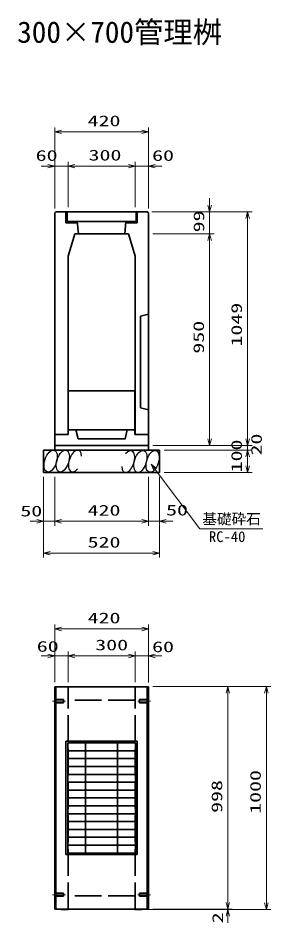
# Model space of a CAD drawing. Units: millimetres on the paper. Extents: x 15 to 1218, y 8 to 859.
# Drawn here: x 511.7 to 568.3, y 436.9 to 639.8 of the extents above; entities that cross this region are included whole.
import ezdxf
from ezdxf.enums import TextEntityAlignment as Align

# ---------------------------------------------------------------- set-up
doc = ezdxf.new("R2010")
doc.units = ezdxf.units.MM
doc.linetypes.add('DASHED', pattern=[7.5, 6, -1.5])
doc.linetypes.add('USER2', pattern=[18.5, 12, -1.5, 3.5, -1.5])
for name, color, linetype, lineweight in [('D-BMK（構造物基準線）', 2, 'USER2', 18), ('D-STR-DIM（寸法）', 7, 'Continuous', 13), ('D-STR-HTXT(基礎砕石-旗)', 7, 'Continuous', 13), ('D-STR-STRF(グリ)', 7, 'Continuous', 25), ('D-STR（構造物）', 1, 'Continuous', 35)]:
    doc.layers.add(name, color=color, linetype=linetype, lineweight=lineweight)
doc.layers.add('D-STR-TXT(文字)', color=7, linetype='Continuous')
doc.styles.add('ＭＳ ゴシック', font='')
doc.styles.get('ＭＳ ゴシック').set_extended_font_data('MS Gothic')

# ---------------------------------------------------------------- blocks, each defined once
blk = doc.blocks.new('_Open30')
at = {"color": 7, "linetype": 'Continuous', "lineweight": 13}
for p, q in [((-1, 0.2679), (0, 0)), ((0, 0), (-1, -0.2679)), ((0, 0), (-1, 0))]:
    blk.add_line(p, q, dxfattribs=at)

msp = doc.modelspace()

# ---------------------------------------------------------------- linework, layer by layer
at = {"layer": 'D-BMK（構造物基準線）'}
for p, q in [((519.393, 486.625), (522.243, 486.625)), ((541.317, 486.625), (538.468, 486.625)), ((519.393, 443.225), (522.243, 443.225)), ((541.317, 443.225), (538.468, 443.225))]:
    msp.add_line(p, q, dxfattribs=at)
at = {"layer": 'D-STR-DIM（寸法）'}
for p, q in [((519.855, 607.604), (519.855, 615.294)), ((540.855, 607.604), (540.855, 615.294)), ((521.355, 614.294), (539.355, 614.294)), ((519.855, 597.14), (519.855, 607.604)), ((522.855, 597.385), (522.855, 607.604)), ((522.855, 597.385), (522.855, 607.604)), ((537.855, 597.385), (537.855, 607.604)), ((537.855, 597.385), (537.855, 607.604)), ((540.855, 597.14), (540.855, 607.604)), ((518.355, 606.604), (516.855, 606.604)), ((519.855, 606.604), (522.855, 606.604)), ((524.355, 606.604), (525.855, 606.604)), ((524.355, 606.604), (536.355, 606.604)), ((536.355, 606.604), (534.855, 606.604)), ((537.855, 606.604), (540.855, 606.604)), ((542.355, 606.604), (543.855, 606.604)), ((554.56, 597.885), (554.56, 599.385)), ((541.605, 596.385), (555.56, 596.385)), ((542.605, 596.385), (564.058, 596.385)), ((554.56, 591.435), (554.56, 596.385)), ((563.058, 545.435), (563.058, 594.885)), ((541.855, 591.435), (555.56, 591.435)), ((541.855, 591.435), (555.56, 591.435)), ((554.56, 545.435), (554.56, 589.935)), ((554.56, 589.935), (554.56, 588.435)), ((563.058, 545.435), (563.058, 546.935)), ((541.855, 543.935), (564.058, 543.935)), ((541.855, 543.935), (555.56, 543.935)), ((541.855, 543.935), (564.058, 543.935)), ((563.058, 542.935), (563.058, 543.935)), ((544.355, 542.935), (564.058, 542.935)), ((544.355, 542.935), (564.058, 542.935)), ((563.058, 539.435), (563.058, 541.435)), ((563.058, 541.435), (563.058, 539.935)), ((544.355, 537.935), (564.058, 537.935)), ((517.355, 536.935), (517.355, 525.968)), ((517.355, 535.935), (517.355, 518.811)), ((519.855, 536.935), (519.855, 525.968)), ((519.855, 536.935), (519.855, 525.968)), ((540.855, 536.935), (540.855, 525.968)), ((540.855, 535.935), (540.855, 525.968)), ((543.355, 536.935), (543.355, 525.968)), ((543.355, 535.935), (543.355, 518.811)), ((515.855, 526.968), (514.355, 526.968)), ((517.355, 526.968), (519.855, 526.968)), ((521.355, 526.968), (539.355, 526.968)), ((521.355, 526.968), (522.855, 526.968)), ((539.355, 526.968), (537.855, 526.968)), ((540.855, 526.968), (543.355, 526.968)), ((544.855, 526.968), (546.355, 526.968)), ((518.855, 519.811), (541.855, 519.811)), ((519.855, 497.772), (519.855, 503.822)), ((540.855, 497.802), (540.855, 503.822)), ((521.355, 502.822), (539.355, 502.822)), ((519.855, 490.875), (519.855, 497.772)), ((522.855, 490.875), (522.855, 497.772)), ((522.855, 490.927), (522.855, 497.772)), ((537.855, 490.875), (537.855, 497.772)), ((537.855, 490.875), (537.855, 497.772)), ((540.855, 490.845), (540.855, 497.772)), ((518.355, 496.772), (516.855, 496.772)), ((519.855, 496.772), (522.855, 496.772)), ((524.355, 496.772), (536.355, 496.772)), ((524.355, 496.772), (525.855, 496.772)), ((536.355, 496.772), (534.855, 496.772)), ((537.855, 496.772), (540.855, 496.772)), ((542.355, 496.772), (543.855, 496.772)), ((541.855, 489.905), (559.644, 489.905)), ((559.644, 489.905), (568.284, 489.905)), ((558.644, 441.505), (558.644, 488.405)), ((567.284, 441.405), (567.284, 488.405)), ((558.644, 441.505), (558.644, 443.005)), ((540.605, 439.905), (559.644, 439.905)), ((541.855, 440.005), (559.644, 440.005)), ((541.855, 440.005), (559.644, 440.005)), ((557.207, 439.905), (568.284, 439.905)), ((558.644, 440.005), (558.644, 439.905)), ((558.644, 438.405), (558.644, 436.905))]:
    msp.add_line(p, q, dxfattribs=at)
at = {"layer": 'D-STR-HTXT(基礎砕石-旗)'}
msp.add_lwpolyline([(566.477, 525.238), (552.373, 525.238), (542.369, 538.564)], dxfattribs=at)
at = {"layer": 'D-STR-STRF(グリ)'}
for centre, major_axis in [((518.95, 540.458), (0.79, 2.421)), ((521.671, 540.458), (0.79, 2.421)), ((539.059, 540.378), (-0.771, -2.427)), ((541.781, 540.399), (-0.771, -2.427))]:
    msp.add_ellipse(centre, major_axis=major_axis, ratio=0.5139, dxfattribs=at)
for centre, major_axis in [((524.412, 540.458), (0.79, 2.421)), ((536.319, 540.356), (-0.771, -2.427))]:
    msp.add_ellipse(centre, major_axis=major_axis, ratio=0.5139, start_param=5.3575563, end_param=10.3750652, dxfattribs=at)
at = {"layer": 'D-STR（構造物）'}
for p, q in [((520.105, 596.385), (519.855, 596.14)), ((519.855, 596.14), (519.855, 542.935)), ((520.105, 596.385), (540.605, 596.385)), ((522.355, 593.885), (522.355, 596.385)), ((522.655, 594.185), (522.655, 596.385)), ((538.09, 594.185), (538.09, 596.385)), ((538.355, 593.885), (538.355, 596.385)), ((540.605, 596.385), (540.855, 596.14)), ((540.855, 596.14), (540.855, 542.935)), ((524.855, 593.885), (522.355, 593.885)), ((538.09, 594.185), (522.655, 594.185)), ((524.855, 594.185), (522.655, 594.185)), ((524.855, 593.885), (524.855, 594.185)), ((524.905, 594.185), (525.155, 591.435)), ((535.805, 594.185), (535.555, 591.435)), ((535.855, 593.885), (535.855, 594.185)), ((535.855, 594.185), (538.055, 594.185)), ((535.855, 593.885), (538.355, 593.885)), ((522.855, 586.435), (524.355, 591.435)), ((536.355, 591.435), (524.355, 591.435)), ((537.855, 586.435), (536.355, 591.435)), ((522.855, 586.435), (522.855, 546.435)), ((537.855, 586.435), (537.855, 546.435)), ((539.105, 572.935), (540.855, 573.435)), ((539.105, 572.935), (539.105, 552.435)), ((522.905, 556.185), (522.905, 546.435)), ((522.905, 556.185), (537.805, 556.185)), ((537.805, 556.185), (537.805, 546.435)), ((539.105, 552.435), (540.855, 551.935)), ((519.855, 546.435), (522.905, 546.435)), ((519.855, 546.435), (522.855, 546.435)), ((522.905, 547.435), (537.805, 547.435)), ((525.105, 545.435), (524.605, 547.435)), ((537.805, 546.435), (540.855, 546.435)), ((540.855, 546.435), (537.855, 546.435)), ((519.855, 543.935), (540.855, 543.935)), ((517.355, 542.935), (543.355, 542.935)), ((517.355, 542.935), (517.355, 537.935)), ((543.355, 542.935), (543.355, 537.935)), ((517.355, 537.935), (543.355, 537.935)), ((519.855, 439.975), (519.855, 489.875)), ((540.855, 489.875), (519.855, 489.875)), ((520.105, 439.975), (520.105, 489.875)), ((540.605, 439.975), (540.605, 489.875)), ((540.855, 439.975), (540.855, 489.875)), ((519.855, 486.975), (521.855, 486.975)), ((521.855, 486.275), (521.855, 486.975)), ((540.855, 486.975), (538.855, 486.975)), ((538.855, 486.275), (538.855, 486.975)), ((519.855, 486.275), (521.855, 486.275)), ((540.855, 486.275), (538.855, 486.275)), ((522.355, 452.225), (522.355, 477.625)), ((522.355, 477.625), (538.355, 477.625)), ((522.78, 452.57), (522.78, 477.28)), ((522.78, 477.28), (537.93, 477.28)), ((526.78, 452.57), (526.78, 477.28)), ((533.93, 452.57), (533.93, 477.28)), ((537.93, 452.57), (537.93, 477.28)), ((538.355, 452.225), (538.355, 477.625)), ((522.78, 475.515), (537.93, 475.515)), ((522.78, 473.75), (537.93, 473.75)), ((522.78, 471.985), (537.93, 471.985)), ((522.78, 470.22), (537.93, 470.22)), ((522.78, 468.455), (537.93, 468.455)), ((522.78, 466.69), (537.93, 466.69)), ((522.78, 464.925), (537.93, 464.925)), ((522.78, 463.16), (537.93, 463.16)), ((522.78, 461.395), (537.93, 461.395)), ((522.78, 459.63), (537.93, 459.63)), ((522.78, 457.865), (537.93, 457.865)), ((522.78, 456.1), (537.93, 456.1)), ((522.78, 454.335), (537.93, 454.335)), ((522.78, 452.57), (537.93, 452.57)), ((522.355, 452.225), (538.355, 452.225)), ((519.855, 443.575), (521.855, 443.575)), ((519.855, 442.875), (521.855, 442.875)), ((521.855, 443.575), (521.855, 442.875)), ((540.855, 443.575), (538.855, 443.575)), ((538.855, 443.575), (538.855, 442.875)), ((540.855, 442.875), (538.855, 442.875)), ((540.855, 439.975), (519.855, 439.975)), ((521.355, 439.875), (521.255, 439.975)), ((522.855, 439.875), (521.355, 439.875)), ((522.855, 439.875), (522.955, 439.975)), ((537.855, 439.875), (537.755, 439.975)), ((537.855, 439.875), (539.355, 439.875)), ((539.355, 439.875), (539.455, 439.975))]:
    msp.add_line(p, q, dxfattribs=at)
at = {"layer": 'D-STR（構造物）', "linetype": 'DASHED'}
for p, q in [((522.855, 439.975), (522.855, 489.875)), ((537.855, 439.975), (537.855, 489.875)), ((537.855, 486.875), (522.955, 486.875)), ((537.855, 442.975), (522.955, 442.975))]:
    msp.add_line(p, q, dxfattribs=at)
at = {"layer": 'D-STR（構造物）'}
msp.add_lwpolyline([(525.105, 545.435), (535.605, 545.435), (536.105, 547.435)], dxfattribs=at)

# ---------------------------------------------------------------- block references
at = {"layer": 'D-STR-DIM（寸法）', "xscale": 1.5, "yscale": 1.5}
for p, rotation in [((519.855, 614.294), 180), ((522.855, 606.604), 180), ((522.855, 606.604), 180), ((540.855, 606.604), 180), ((554.56, 596.385), 270), ((563.058, 596.385), 90), ((554.56, 591.435), 90), ((554.56, 591.435), 90), ((554.56, 543.935), 270), ((563.058, 543.935), 270), ((563.058, 543.935), 270), ((563.058, 542.935), 90), ((563.058, 542.935), 90), ((563.058, 537.935), 270), ((519.855, 526.968), 180), ((519.855, 526.968), 180), ((543.355, 526.968), 180), ((517.355, 519.811), 180), ((519.855, 502.822), 180), ((522.855, 496.772), 180), ((522.855, 496.772), 180), ((540.855, 496.772), 180), ((558.644, 489.905), 90), ((567.284, 489.905), 90), ((558.644, 440.005), 270), ((558.644, 440.005), 270), ((567.284, 439.905), 270), ((558.644, 439.905), 90)]:
    msp.add_blockref('_Open30', p, dxfattribs=dict(at, rotation=rotation))
for p in [(540.855, 614.294), (519.855, 606.604), (537.855, 606.604), (537.855, 606.604), (517.355, 526.968), (540.855, 526.968), (540.855, 526.968), (543.355, 519.811), (540.855, 502.822), (519.855, 496.772), (537.855, 496.772), (537.855, 496.772)]:
    msp.add_blockref('_Open30', p, dxfattribs=at)
at = {"layer": 'D-STR-HTXT(基礎砕石-旗)', "xscale": 1.5, "yscale": 1.5, "rotation": 126.89552}
msp.add_blockref('_Open30', (541.469, 539.764), dxfattribs=at)

# ---------------------------------------------------------------- texts
at = {"layer": 'D-STR-DIM（寸法）', "style": 'ＭＳ ゴシック', "width": 1.5}
for s, p in [('420', (527.23, 614.832)), ('60', (515.591, 607.065)), ('300', (527.439, 607.141)), ('60', (541.675, 607.065)), ('50', (512.158, 527.335)), ('420', (527.23, 527.505)), ('50', (544.807, 527.543)), ('520', (527.23, 520.348)), ('420', (527.23, 503.359)), ('60', (515.841, 496.99)), ('300', (528.939, 497.309)), ('60', (541.675, 496.895))]:
    msp.add_text(s, height=2.405, dxfattribs=at).set_placement(p, align=Align.BOTTOM_LEFT)
for s, p in [('99', (554.069, 591.757)), ('1049', (562.521, 566.155)), ('950', (554.023, 564.56)), ('20', (566.972, 541.717)), ('100', (562.521, 537.935)), ('1000', (566.746, 461.363)), ('998', (558.107, 461.58)), ('2', (558.282, 436.817))]:
    msp.add_text(s, height=2.405, rotation=90, dxfattribs=at).set_placement(p, align=Align.BOTTOM_LEFT)
at = {"layer": 'D-STR-HTXT(基礎砕石-旗)', "style": 'ＭＳ ゴシック'}
for s, p in [('基礎砕石', (552.909, 525.572)), ('RC-40', (554.397, 521.587))]:
    msp.add_text(s, height=2.405, dxfattribs=at).set_placement(p, align=Align.BOTTOM_LEFT)
at = {"layer": 'D-STR-TXT(文字)', "style": 'ＭＳ ゴシック'}
msp.add_text('300×700管理桝', height=4.811, dxfattribs=at).set_placement((511.452, 632.811), align=Align.BOTTOM_LEFT)

doc.saveas('drawing.dxf')
